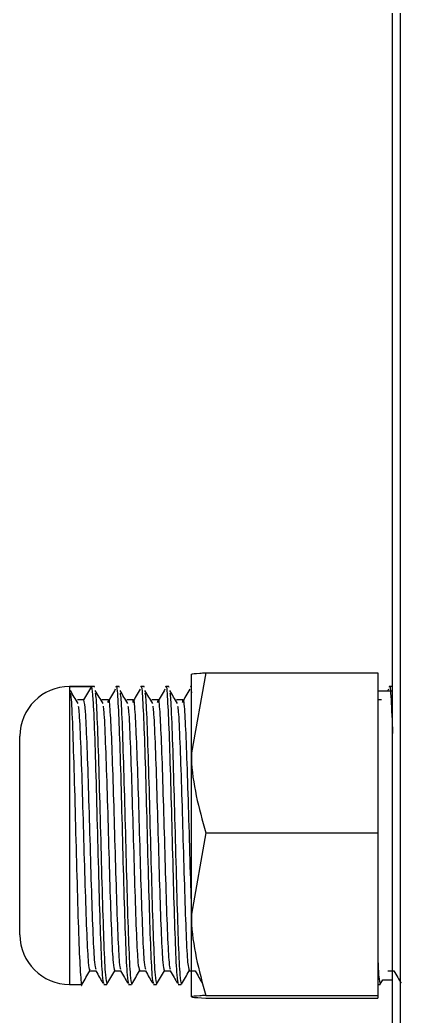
# Model space of a CAD drawing. Header units: millimetres. Extents: x -473 to 6267, y 319 to 3284.
# Drawn here: x 445.82 to 453.49, y 2664.34 to 2684.41 of the extents above; entities that cross this region are included whole.
import ezdxf

# ---------------------------------------------------------------- set-up
doc = ezdxf.new("R2010")
doc.units = ezdxf.units.MM
doc.layers.add('3mm', color=7, linetype='Continuous', lineweight=30)

msp = doc.modelspace()

# ---------------------------------------------------------------- linework, layer by layer
at = {"layer": '3mm', "lineweight": 30}
for p, q in [((453.318, 2553.131), (453.318, 2697.979)), ((453.468, 2698.085), (453.468, 2552.981)), ((449.558, 2671.258), (449.268, 2669.647)), ((449.268, 2671.231), (449.268, 2671.231)), ((449.268, 2669.647), (449.268, 2671.23)), ((449.558, 2671.258), (453.018, 2671.258)), ((453.018, 2671.258), (453.018, 2668.035)), ((447.315, 2670.981), (446.818, 2670.981)), ((446.818, 2670.981), (446.818, 2664.981)), ((446.818, 2670.979), (447.255, 2670.979)), ((447.255, 2670.979), (447.099, 2670.709)), ((447.315, 2670.964), (447.318, 2670.979)), ((447.815, 2670.981), (447.753, 2670.981)), ((447.815, 2670.964), (447.818, 2670.979)), ((448.315, 2670.981), (448.253, 2670.981)), ((448.315, 2670.964), (448.318, 2670.979)), ((448.815, 2670.981), (448.753, 2670.981)), ((448.815, 2670.964), (448.818, 2670.979)), ((449.268, 2670.981), (449.253, 2670.981)), ((453.318, 2670.888), (453.018, 2670.888)), ((453.237, 2670.924), (453.216, 2670.888)), ((453.315, 2670.981), (453.253, 2670.981)), ((447.099, 2670.709), (446.974, 2670.709)), ((447.594, 2670.709), (447.469, 2670.709)), ((448.094, 2670.709), (447.969, 2670.709)), ((448.594, 2670.709), (448.469, 2670.709)), ((449.094, 2670.709), (448.969, 2670.709)), ((453.094, 2670.709), (453.018, 2670.709)), ((445.818, 2665.981), (445.818, 2669.981)), ((449.268, 2666.397), (449.268, 2669.647)), ((449.558, 2668.035), (449.268, 2666.397)), ((449.558, 2668.035), (453.018, 2668.035)), ((453.018, 2668.035), (453.018, 2664.758)), ((449.268, 2664.731), (449.268, 2666.397)), ((447.222, 2665.251), (447.345, 2665.251)), ((447.722, 2665.251), (447.845, 2665.251)), ((448.222, 2665.251), (448.345, 2665.251)), ((448.722, 2665.251), (448.845, 2665.251)), ((449.222, 2665.251), (449.345, 2665.251)), ((453.069, 2664.983), (453.12, 2665.073)), ((453.119, 2665.073), (453.318, 2665.073)), ((453.222, 2665.251), (453.345, 2665.251)), ((446.818, 2664.981), (447.065, 2664.981)), ((447.503, 2664.981), (447.565, 2664.981)), ((448.003, 2664.981), (448.065, 2664.981)), ((448.503, 2664.981), (448.565, 2664.981)), ((449.003, 2664.981), (449.065, 2664.981)), ((453.018, 2664.981), (453.065, 2664.981)), ((449.268, 2664.731), (449.268, 2664.73)), ((449.558, 2664.758), (453.018, 2664.758)), ((449.558, 2664.704), (453.018, 2664.704)), ((453.018, 2664.758), (453.018, 2664.704))]:
    msp.add_line(p, q, dxfattribs=at)
for centre, start, end in [((446.818, 2669.981), 90, 180), ((446.818, 2665.981), 180, 270)]:
    msp.add_arc(centre, 1, start, end, dxfattribs=at)
for points, knots in [([(449.268, 2671.23), (449.3, 2671.237), (449.344, 2671.246), (449.514, 2671.255), (449.558, 2671.258)], [0, 0, 0, 0, 0.742449, 1, 1, 1, 1]), ([(446.99, 2670.637), (446.964, 2670.681), (446.911, 2670.769), (446.859, 2670.857), (446.833, 2670.901)], [0, 0, 0, 0, 0.4999969, 1, 1, 1, 1]), ([(447.255, 2670.979), (447.266, 2670.922), (447.286, 2670.807), (447.318, 2670.083), (447.349, 2669.071), (447.38, 2667.885), (447.411, 2666.713), (447.443, 2665.744), (447.473, 2665.094), (447.493, 2665.029), (447.503, 2664.997)], [0, 0, 0, 0, 0.126234, 0.252468, 0.378702, 0.504936, 0.63117, 0.757403, 0.883637, 1, 1, 1, 1]), ([(447.49, 2670.637), (447.464, 2670.681), (447.411, 2670.769), (447.359, 2670.857), (447.333, 2670.901)], [0, 0, 0, 0, 0.4999969, 1, 1, 1, 1]), ([(447.737, 2670.924), (447.711, 2670.88), (447.659, 2670.791), (447.607, 2670.702), (447.581, 2670.657)], [0, 0, 0, 0, 0.500004, 1, 1, 1, 1]), ([(447.753, 2670.964), (447.754, 2670.969), (447.765, 2671.044), (447.786, 2670.756), (447.818, 2670.097), (447.849, 2669.067), (447.88, 2667.886), (447.911, 2666.713), (447.943, 2665.744), (447.973, 2665.094), (447.993, 2665.029), (448.003, 2664.997)], [0, 0, 0, 0, 0.009775, 0.134775, 0.259775, 0.384775, 0.509775, 0.634775, 0.759775, 0.884775, 1, 1, 1, 1]), ([(447.99, 2670.637), (447.964, 2670.681), (447.911, 2670.769), (447.859, 2670.857), (447.833, 2670.901)], [0, 0, 0, 0, 0.4999969, 1, 1, 1, 1]), ([(448.237, 2670.924), (448.211, 2670.88), (448.159, 2670.791), (448.107, 2670.702), (448.081, 2670.657)], [0, 0, 0, 0, 0.500004, 1, 1, 1, 1]), ([(448.253, 2670.964), (448.254, 2670.969), (448.265, 2671.044), (448.286, 2670.756), (448.318, 2670.097), (448.349, 2669.067), (448.38, 2667.886), (448.411, 2666.713), (448.443, 2665.744), (448.473, 2665.094), (448.493, 2665.029), (448.503, 2664.997)], [0, 0, 0, 0, 0.009775, 0.134775, 0.259775, 0.384775, 0.509775, 0.634775, 0.759775, 0.884775, 1, 1, 1, 1]), ([(448.49, 2670.637), (448.464, 2670.681), (448.411, 2670.769), (448.359, 2670.857), (448.333, 2670.901)], [0, 0, 0, 0, 0.4999969, 1, 1, 1, 1]), ([(448.737, 2670.924), (448.711, 2670.88), (448.659, 2670.791), (448.607, 2670.702), (448.581, 2670.657)], [0, 0, 0, 0, 0.500004, 1, 1, 1, 1]), ([(448.753, 2670.964), (448.754, 2670.969), (448.765, 2671.044), (448.786, 2670.756), (448.818, 2670.097), (448.849, 2669.067), (448.88, 2667.886), (448.911, 2666.713), (448.943, 2665.744), (448.973, 2665.094), (448.993, 2665.029), (449.003, 2664.997)], [0, 0, 0, 0, 0.009775, 0.134775, 0.259775, 0.384775, 0.509775, 0.634775, 0.759775, 0.884775, 1, 1, 1, 1]), ([(448.99, 2670.637), (448.964, 2670.681), (448.911, 2670.769), (448.859, 2670.857), (448.833, 2670.901)], [0, 0, 0, 0, 0.4999969, 1, 1, 1, 1]), ([(449.237, 2670.924), (449.211, 2670.88), (449.159, 2670.791), (449.107, 2670.702), (449.081, 2670.657)], [0, 0, 0, 0, 0.500004, 1, 1, 1, 1]), ([(449.253, 2670.964), (449.254, 2670.97), (449.259, 2671.011), (449.265, 2670.927), (449.27, 2670.855)], [0, 0, 0, 0, 0.142765, 1, 1, 1, 1]), ([(453.253, 2670.964), (453.254, 2670.969), (453.265, 2671.044), (453.286, 2670.773), (453.307, 2670.281), (453.318, 2670.035)], [0, 0, 0, 0, 0.037628, 0.518814, 1, 1, 1, 1]), ([(446.834, 2670.845), (446.839, 2670.812), (446.854, 2670.712), (446.88, 2670.074), (446.911, 2669.074), (446.943, 2667.883), (446.974, 2666.718), (447.005, 2665.729), (447.036, 2665.135), (447.058, 2664.895), (447.068, 2664.988), (447.069, 2664.991)], [0, 0, 0, 0, 0.065225, 0.198147, 0.331069, 0.463991, 0.596913, 0.729835, 0.862757, 0.995679, 1, 1, 1, 1]), ([(447.099, 2670.709), (447.109, 2670.657), (447.13, 2670.552), (447.161, 2669.893), (447.193, 2668.973), (447.224, 2667.894), (447.255, 2666.827), (447.286, 2665.948), (447.316, 2665.372), (447.334, 2665.313), (447.343, 2665.287)], [0, 0, 0, 0, 0.128139, 0.256278, 0.384418, 0.512557, 0.640696, 0.768835, 0.896974, 1, 1, 1, 1]), ([(447.334, 2670.845), (447.339, 2670.812), (447.354, 2670.712), (447.38, 2670.074), (447.411, 2669.074), (447.443, 2667.885), (447.474, 2666.714), (447.505, 2665.744), (447.536, 2665.094), (447.556, 2665.029), (447.565, 2664.997)], [0, 0, 0, 0, 0.066199, 0.201106, 0.336013, 0.470921, 0.605828, 0.740735, 0.875642, 1, 1, 1, 1]), ([(447.594, 2670.682), (447.596, 2670.692), (447.608, 2670.769), (447.63, 2670.509), (447.661, 2669.905), (447.693, 2668.97), (447.724, 2667.895), (447.755, 2666.827), (447.786, 2665.948), (447.816, 2665.372), (447.834, 2665.313), (447.843, 2665.287)], [0, 0, 0, 0, 0.019442, 0.14509, 0.270738, 0.396386, 0.522033, 0.647681, 0.773329, 0.898977, 1, 1, 1, 1]), ([(447.834, 2670.845), (447.839, 2670.812), (447.854, 2670.712), (447.88, 2670.074), (447.911, 2669.074), (447.943, 2667.885), (447.974, 2666.714), (448.005, 2665.744), (448.036, 2665.094), (448.056, 2665.029), (448.065, 2664.997)], [0, 0, 0, 0, 0.066199, 0.201106, 0.336013, 0.470921, 0.605828, 0.740735, 0.875642, 1, 1, 1, 1]), ([(448.094, 2670.682), (448.096, 2670.692), (448.108, 2670.769), (448.13, 2670.509), (448.161, 2669.905), (448.193, 2668.97), (448.224, 2667.895), (448.255, 2666.827), (448.286, 2665.948), (448.316, 2665.372), (448.334, 2665.313), (448.343, 2665.287)], [0, 0, 0, 0, 0.019442, 0.14509, 0.270738, 0.396386, 0.522033, 0.647681, 0.773329, 0.898977, 1, 1, 1, 1]), ([(448.334, 2670.845), (448.339, 2670.812), (448.354, 2670.712), (448.38, 2670.074), (448.411, 2669.074), (448.443, 2667.885), (448.474, 2666.714), (448.505, 2665.744), (448.536, 2665.094), (448.556, 2665.029), (448.565, 2664.997)], [0, 0, 0, 0, 0.066199, 0.201106, 0.336013, 0.470921, 0.605828, 0.740735, 0.875642, 1, 1, 1, 1]), ([(448.594, 2670.682), (448.596, 2670.692), (448.608, 2670.769), (448.63, 2670.509), (448.661, 2669.905), (448.693, 2668.97), (448.724, 2667.895), (448.755, 2666.827), (448.786, 2665.948), (448.816, 2665.372), (448.834, 2665.313), (448.843, 2665.287)], [0, 0, 0, 0, 0.019442, 0.14509, 0.270738, 0.396386, 0.522033, 0.647681, 0.773329, 0.898977, 1, 1, 1, 1]), ([(448.834, 2670.845), (448.839, 2670.812), (448.854, 2670.712), (448.88, 2670.074), (448.911, 2669.074), (448.943, 2667.885), (448.974, 2666.714), (449.005, 2665.744), (449.036, 2665.094), (449.056, 2665.029), (449.065, 2664.997)], [0, 0, 0, 0, 0.066199, 0.201106, 0.336013, 0.470921, 0.605828, 0.740735, 0.875642, 1, 1, 1, 1]), ([(449.094, 2670.682), (449.096, 2670.692), (449.108, 2670.769), (449.13, 2670.509), (449.161, 2669.906), (449.193, 2668.967), (449.224, 2667.903), (449.249, 2667.016), (449.263, 2666.624), (449.268, 2666.512)], [0, 0, 0, 0, 0.027856, 0.207883, 0.387909, 0.567936, 0.747963, 0.927989, 1, 1, 1, 1]), ([(446.99, 2670.586), (446.995, 2670.556), (447.01, 2670.465), (447.036, 2669.885), (447.068, 2668.975), (447.099, 2667.893), (447.13, 2666.828), (447.161, 2665.946), (447.192, 2665.354), (447.212, 2665.295), (447.221, 2665.266)], [0, 0, 0, 0, 0.065819, 0.200756, 0.335693, 0.47063, 0.605566, 0.740503, 0.87544, 1, 1, 1, 1]), ([(447.49, 2670.586), (447.495, 2670.556), (447.51, 2670.465), (447.536, 2669.885), (447.568, 2668.975), (447.599, 2667.893), (447.63, 2666.828), (447.661, 2665.946), (447.692, 2665.354), (447.712, 2665.295), (447.721, 2665.266)], [0, 0, 0, 0, 0.065819, 0.200756, 0.335693, 0.47063, 0.605566, 0.740503, 0.87544, 1, 1, 1, 1]), ([(447.99, 2670.586), (447.995, 2670.556), (448.01, 2670.465), (448.036, 2669.885), (448.068, 2668.975), (448.099, 2667.893), (448.13, 2666.828), (448.161, 2665.946), (448.192, 2665.354), (448.212, 2665.295), (448.221, 2665.266)], [0, 0, 0, 0, 0.065819, 0.200756, 0.335693, 0.47063, 0.605566, 0.740503, 0.87544, 1, 1, 1, 1]), ([(448.49, 2670.586), (448.495, 2670.556), (448.51, 2670.465), (448.536, 2669.885), (448.568, 2668.975), (448.599, 2667.893), (448.63, 2666.828), (448.661, 2665.946), (448.692, 2665.354), (448.712, 2665.295), (448.721, 2665.266)], [0, 0, 0, 0, 0.065819, 0.200756, 0.335693, 0.47063, 0.605566, 0.740503, 0.87544, 1, 1, 1, 1]), ([(448.99, 2670.586), (448.995, 2670.556), (449.01, 2670.465), (449.036, 2669.885), (449.068, 2668.975), (449.099, 2667.893), (449.13, 2666.828), (449.161, 2665.946), (449.192, 2665.354), (449.212, 2665.295), (449.221, 2665.266)], [0, 0, 0, 0, 0.065819, 0.200756, 0.335693, 0.47063, 0.605566, 0.740503, 0.87544, 1, 1, 1, 1]), ([(449.268, 2669.647), (449.268, 2669.608), (449.272, 2669.064), (449.42, 2668.531), (449.558, 2668.035)], [0, 0, 0, 0, 0.070215, 1, 1, 1, 1]), ([(449.268, 2666.397), (449.268, 2666.358), (449.272, 2665.805), (449.42, 2665.262), (449.558, 2664.758)], [0, 0, 0, 0, 0.070215, 1, 1, 1, 1]), ([(453.018, 2665.547), (453.024, 2665.406), (453.04, 2665.049), (453.056, 2665.017), (453.065, 2664.997)], [0, 0, 0, 0, 0.394269, 1, 1, 1, 1]), ([(447.069, 2664.983), (447.095, 2665.029), (447.147, 2665.119), (447.199, 2665.209), (447.225, 2665.254)], [0, 0, 0, 0, 0.500018, 1, 1, 1, 1]), ([(447.343, 2665.254), (447.369, 2665.209), (447.417, 2665.126), (447.466, 2665.042), (447.488, 2665.004)], [0, 0, 0, 0, 0.539973, 1, 1, 1, 1]), ([(447.569, 2664.983), (447.595, 2665.029), (447.647, 2665.119), (447.699, 2665.209), (447.725, 2665.254)], [0, 0, 0, 0, 0.500018, 1, 1, 1, 1]), ([(447.843, 2665.254), (447.869, 2665.209), (447.917, 2665.126), (447.966, 2665.042), (447.988, 2665.004)], [0, 0, 0, 0, 0.539973, 1, 1, 1, 1]), ([(448.069, 2664.983), (448.095, 2665.029), (448.147, 2665.119), (448.199, 2665.209), (448.225, 2665.254)], [0, 0, 0, 0, 0.500018, 1, 1, 1, 1]), ([(448.343, 2665.254), (448.369, 2665.209), (448.417, 2665.126), (448.466, 2665.042), (448.488, 2665.004)], [0, 0, 0, 0, 0.539973, 1, 1, 1, 1]), ([(448.569, 2664.983), (448.595, 2665.029), (448.647, 2665.119), (448.699, 2665.209), (448.725, 2665.254)], [0, 0, 0, 0, 0.500018, 1, 1, 1, 1]), ([(448.843, 2665.254), (448.869, 2665.209), (448.917, 2665.126), (448.966, 2665.042), (448.988, 2665.004)], [0, 0, 0, 0, 0.539973, 1, 1, 1, 1]), ([(449.069, 2664.983), (449.095, 2665.029), (449.147, 2665.119), (449.199, 2665.209), (449.225, 2665.254)], [0, 0, 0, 0, 0.500018, 1, 1, 1, 1]), ([(449.343, 2665.254), (449.369, 2665.209), (449.417, 2665.126), (449.466, 2665.042), (449.488, 2665.004)], [0, 0, 0, 0, 0.539973, 1, 1, 1, 1]), ([(453.343, 2665.254), (453.369, 2665.209), (453.417, 2665.126), (453.466, 2665.042), (453.488, 2665.004)], [0, 0, 0, 0, 0.539973, 1, 1, 1, 1]), ([(449.558, 2664.758), (449.514, 2664.756), (449.344, 2664.747), (449.3, 2664.738), (449.268, 2664.731)], [0, 0, 0, 0, 0.257551, 1, 1, 1, 1]), ([(449.268, 2664.731), (449.272, 2664.728), (449.288, 2664.719), (449.444, 2664.71), (449.558, 2664.704)], [0, 0, 0, 0, 0.2686336, 1, 1, 1, 1])]:
    msp.add_open_spline(points, degree=3, knots=knots, dxfattribs=at)

doc.saveas('drawing.dxf')
